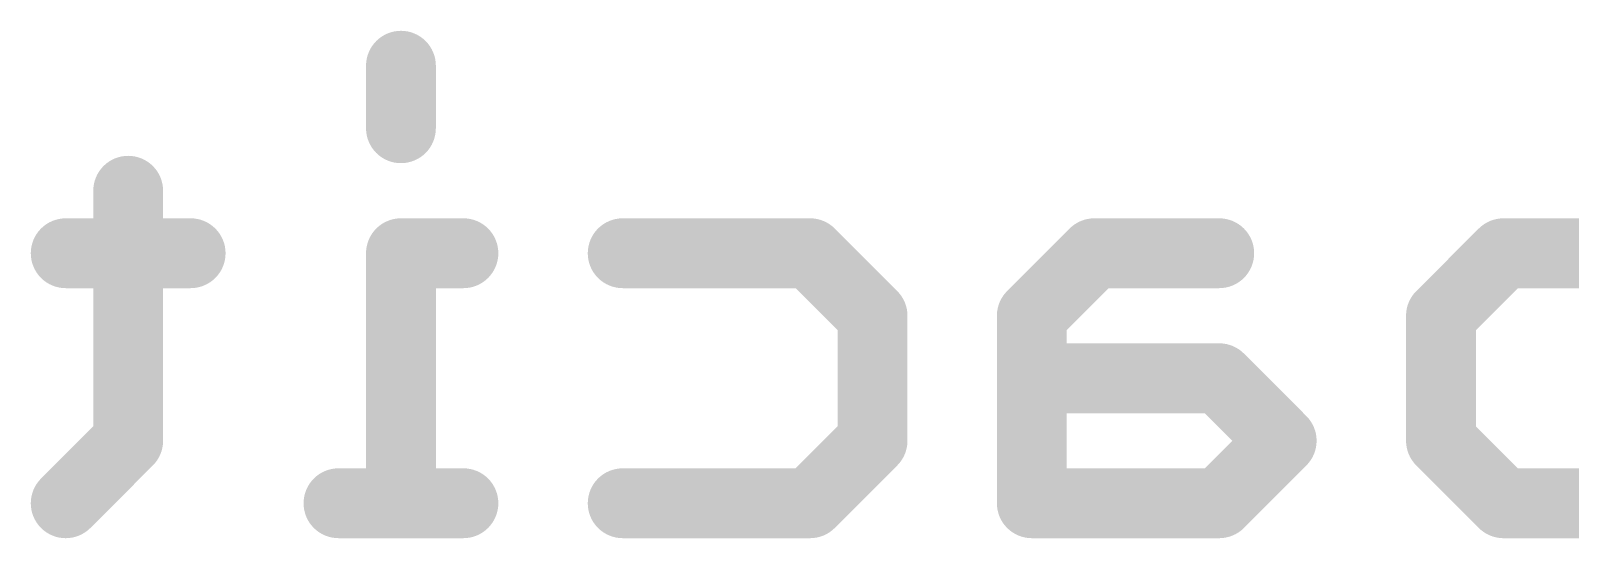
# Model space of a CAD drawing. Extents: x 0 to 48, y -23 to 79.
# Drawn here: x 21.28 to 27.44, y 36.83 to 38.86 of the extents above; entities that cross this region are included whole.
import ezdxf

# ---------------------------------------------------------------- set-up
doc = ezdxf.new("R2010")
doc.units = 0
doc.layers.add('22', color=40, linetype='CONTINUOUS')

msp = doc.modelspace()

# ---------------------------------------------------------------- linework, layer by layer
at = {"layer": '22', "const_width": 0.2794}
for points in [[(22.7634, 38.7196), (22.7634, 38.4696)], [(21.672, 38.2196), (21.672, 37.2197)], [(21.922, 37.9696), (21.422, 37.9696)], [(23.0134, 37.9696), (22.7634, 37.9696)], [(22.7634, 37.9696), (22.7634, 36.9697)], [(23.6507, 37.9696), (24.4006, 37.9696)], [(24.4006, 37.9696), (24.6506, 37.7196)], [(25.5378, 37.9696), (25.2878, 37.7196)], [(26.0378, 37.9696), (25.5378, 37.9696)], [(27.175, 37.9696), (26.925, 37.7196)], [(27.9249, 37.9696), (27.175, 37.9696)], [(24.6506, 37.7196), (24.6506, 37.2197)], [(25.2878, 37.7196), (25.2878, 36.9697)], [(26.925, 37.7196), (26.925, 37.2197)], [(26.0378, 37.4697), (25.2878, 37.4697)], [(26.2877, 37.2197), (26.0378, 37.4697)], [(21.672, 37.2197), (21.422, 36.9697)], [(24.6506, 37.2197), (24.4006, 36.9697)], [(26.0378, 36.9697), (26.2877, 37.2197)], [(26.925, 37.2197), (27.175, 36.9697)], [(23.0134, 36.9697), (22.5135, 36.9697)], [(24.4006, 36.9697), (23.6507, 36.9697)], [(25.2878, 36.9697), (26.0378, 36.9697)], [(27.175, 36.9697), (27.9249, 36.9697)]]:
    msp.add_lwpolyline(points, dxfattribs=at)
at = {"layer": '22', "const_width": 0.1397}
for points in [[(22.8333, 38.7196, 1), (22.6936, 38.7196)], [(22.6936, 38.4696, 1), (22.8333, 38.4696)], [(21.7419, 38.2196, 1), (21.6022, 38.2196)], [(21.422, 38.0395, 1), (21.422, 37.8998)], [(21.922, 37.8998, 1), (21.922, 38.0395)], [(22.7634, 38.0395, 1), (22.7634, 37.8998)], [(22.8333, 37.9696, 1), (22.6936, 37.9696)], [(23.0134, 37.8998, 1), (23.0134, 38.0395)], [(23.6507, 38.0395, 1), (23.6507, 37.8998)], [(24.45, 38.019, 1), (24.3512, 37.9202)], [(24.4006, 37.8998, 1), (24.4006, 38.0395)], [(25.5378, 38.0395, 1), (25.5378, 37.8998)], [(25.5872, 37.9202, 1), (25.4884, 38.019)], [(26.0378, 37.8998, 1), (26.0378, 38.0395)], [(27.175, 38.0395, 1), (27.175, 37.8998)], [(27.2243, 37.9202, 1), (27.1256, 38.019)], [(24.7204, 37.7196, 1), (24.5807, 37.7196)], [(24.6012, 37.6702, 1), (24.7, 37.769)], [(25.3577, 37.7196, 1), (25.218, 37.7196)], [(25.2384, 37.769, 1), (25.3372, 37.6702)], [(26.9948, 37.7196, 1), (26.8551, 37.7196)], [(26.8756, 37.769, 1), (26.9744, 37.6702)], [(25.2878, 37.5395, 1), (25.2878, 37.3998)], [(26.0872, 37.5191, 1), (25.9884, 37.4203)], [(26.0378, 37.3998, 1), (26.0378, 37.5395)], [(21.7214, 37.1703, 1), (21.6226, 37.2691)], [(24.7, 37.1703, 1), (24.6012, 37.2691)], [(26.3371, 37.1703, 1), (26.2383, 37.2691)], [(26.2383, 37.1703, 1), (26.3371, 37.2691)], [(26.9744, 37.2691, 1), (26.8756, 37.1703)], [(21.6022, 37.2197, 1), (21.7419, 37.2197)], [(24.5807, 37.2197, 1), (24.7204, 37.2197)], [(26.8551, 37.2197, 1), (26.9948, 37.2197)], [(21.3726, 37.0191, 1), (21.4714, 36.9203)], [(22.5135, 37.0396, 1), (22.5135, 36.8999)], [(23.0134, 36.8999, 1), (23.0134, 37.0396)], [(23.6507, 37.0396, 1), (23.6507, 36.8999)], [(24.3512, 37.0191, 1), (24.45, 36.9203)], [(24.4006, 36.8999, 1), (24.4006, 37.0396)], [(25.2878, 37.0396, 1), (25.2878, 36.8999)], [(25.9884, 37.0191, 1), (26.0872, 36.9203)], [(26.0378, 36.8999, 1), (26.0378, 37.0396)], [(27.175, 37.0396, 1), (27.175, 36.8999)], [(27.1256, 36.9203, 1), (27.2243, 37.0191)], [(22.6936, 36.9697, 1), (22.8333, 36.9697)], [(25.218, 36.9697, 1), (25.3577, 36.9697)]]:
    msp.add_lwpolyline(points, format="xyb", dxfattribs=at)

doc.saveas('drawing.dxf')
